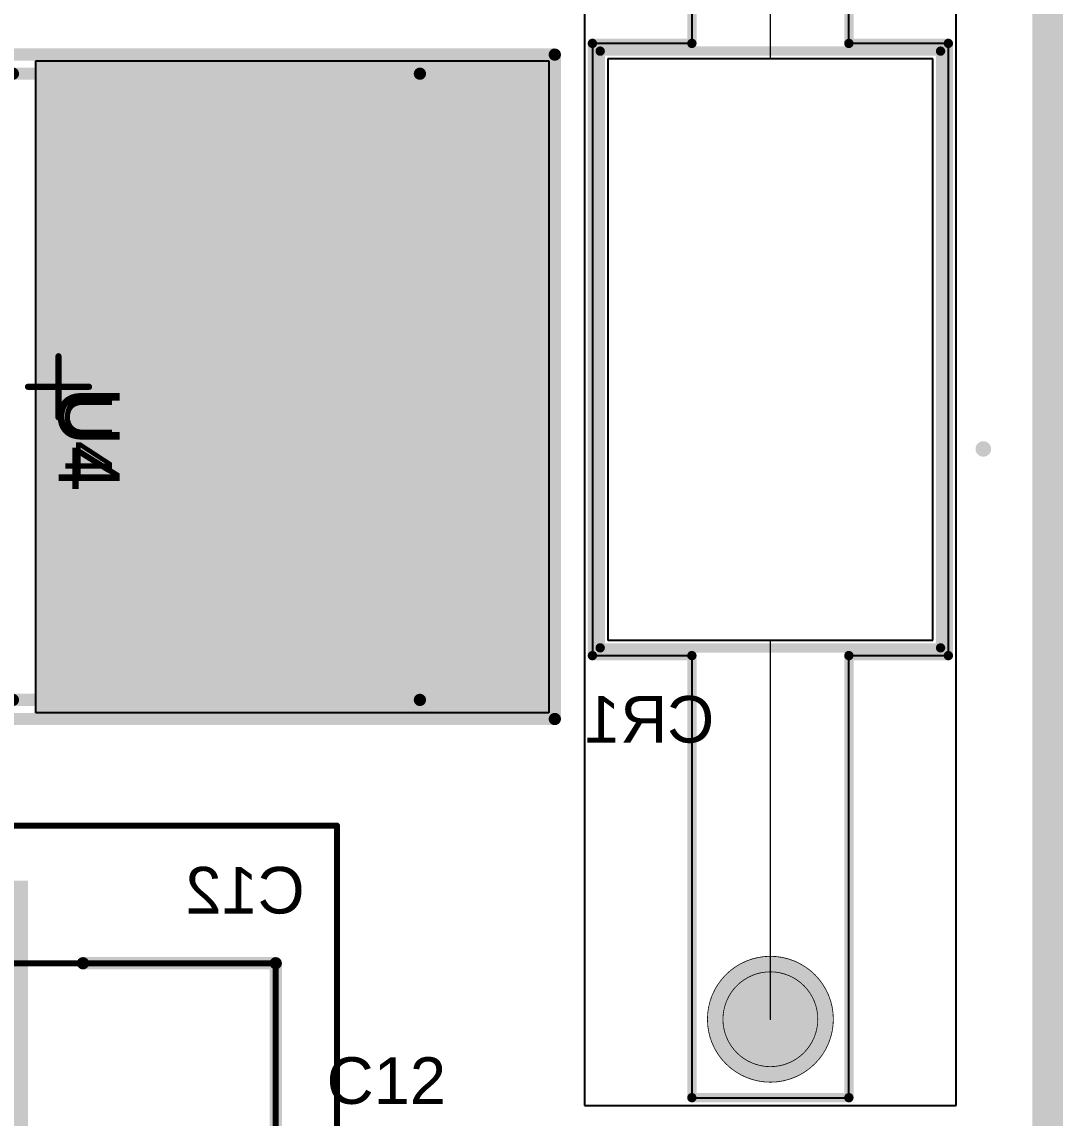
# Model space of a CAD drawing. Header units: millimetres. Extents: x 54 to 247, y 53 to 195.
# Drawn here: x 229.58 to 246.59, y 81.85 to 99.77 of the extents above; entities that cross this region are included whole.
import ezdxf

# ---------------------------------------------------------------- set-up
doc = ezdxf.new("R2010")
doc.units = ezdxf.units.MM
for name, color, linetype in [('BottomOverlay', 54, 'Continuous'), ('BottomPaste', 16, 'Continuous'), ('BottomSolder', 6, 'Continuous'), ('Mechanical1', 6, 'Continuous'), ('Mechanical10', 56, 'Continuous'), ('Mechanical11', 56, 'Continuous'), ('Mechanical12', 56, 'Continuous'), ('Mechanical13', 56, 'Continuous'), ('Mechanical14', 56, 'Continuous'), ('Mechanical15', 56, 'Continuous'), ('Mechanical4', 56, 'Continuous'), ('Mechanical5', 56, 'Continuous'), ('Mechanical6', 56, 'Continuous'), ('Mechanical8', 56, 'Continuous'), ('Mechanical9', 56, 'Continuous'), ('PadHoleLayer', 156, 'Continuous'), ('TopOverlay', 2, 'Continuous'), ('TopPaste', 8, 'Continuous'), ('TopSolder', 216, 'Continuous')]:
    doc.layers.add(name, color=color, linetype=linetype)
doc.styles.add('Arial', font='arial.ttf', dxfattribs={"height": 0.2})

# ---------------------------------------------------------------- blocks, each defined once
blk = doc.blocks.new('EEEFK1V331P_B_226')
at = {"layer": 'BottomPaste'}
for points in [[(1, 6.4), (1, 2.3), (-1, 2.3), (-1, 6.4)], [(1, -2.3), (1, -6.4), (-1, -6.4), (-1, -2.3)]]:
    blk.add_hatch(color=16, dxfattribs=at).paths.add_polyline_path(points)
at = {"layer": 'BottomSolder'}
for points in [[(1.102, 6.502), (1.102, 2.198), (-1.102, 2.198), (-1.102, 6.502)], [(1.102, -2.198), (1.102, -6.502), (-1.102, -6.502), (-1.102, -2.198)]]:
    blk.add_hatch(color=6, dxfattribs=at).paths.add_polyline_path(points)
at = {"layer": 'BottomOverlay', "const_width": 0.2}
for points in [[(0, 6.9, -1), (0, 7)], [(0, 6.9, -1), (0, 7)], [(0, 7, -1), (0, 6.9)]]:
    blk.add_lwpolyline(points, format="xyb", dxfattribs=at)
at = {"layer": 'BottomOverlay', "const_width": 0.1}
for points in [[(-0.05, 7, 1), (0.05, 7, 1)], [(-0.05, 7, 1), (0.05, 7, 1)], [(-0.05, 7, 1), (0.05, 7, 1)], [(-0.05, 6.9, 1), (0.05, 6.9, 1)], [(-0.05, 6.9, 1), (0.05, 6.9, 1)], [(-0.05, 6.9, 1), (0.05, 6.9, 1)], [(-2.625, 5.15, 1), (-2.525, 5.15, 1)], [(-2.625, 5.15, 1), (-2.525, 5.15, 1)], [(-2.05, 5.15, 1), (-1.95, 5.15, 1)], [(1.95, 5.15, 1), (2.05, 5.15, 1)], [(2.525, 5.15, 1), (2.625, 5.15, 1)], [(2.525, 5.15, 1), (2.625, 5.15, 1)], [(-5.2, 3.75, 1), (-5.1, 3.75, 1)], [(-5.2, 3.75, 1), (-5.1, 3.75, 1)], [(5.1, 3.75, 1), (5.2, 3.75, 1)], [(5.1, 3.75, 1), (5.2, 3.75, 1)], [(-5.2, -5.15, 1), (-5.1, -5.15, 1)], [(-5.2, -5.15, 1), (-5.1, -5.15, 1)], [(-2.05, -5.15, 1), (-1.95, -5.15, 1)], [(1.95, -5.15, 1), (2.05, -5.15, 1)], [(5.1, -5.15, 1), (5.2, -5.15, 1)], [(5.1, -5.15, 1), (5.2, -5.15, 1)]]:
    blk.add_lwpolyline(points, format="xyb", close=True, dxfattribs=at)
at = {"layer": 'BottomOverlay', "const_width": 0.2}
for points in [[(-2.575, 5.15), (-5.15, 3.75)], [(-2, 5.15), (-2.575, 5.15)], [(2.575, 5.15), (2, 5.15)], [(5.15, 3.75), (2.575, 5.15)], [(-5.15, 3.75), (-5.15, -5.15)], [(5.15, 3.75), (5.15, -5.15)], [(-2, -5.15), (-5.15, -5.15)], [(5.15, -5.15), (2, -5.15)]]:
    blk.add_lwpolyline(points, dxfattribs=at)
at = {"layer": 'Mechanical13', "const_width": 0.1}
for points in [[(-2.575, 5.15), (-5.15, 3.75)], [(2.575, 5.15), (-2.575, 5.15)], [(5.15, 3.75), (2.575, 5.15)], [(-5.15, 3.75), (-5.15, -5.15)], [(5.15, 3.75), (5.15, -5.15)], [(5.15, -5.15), (-5.15, -5.15)]]:
    blk.add_lwpolyline(points, dxfattribs=at)
at = {"layer": 'Mechanical13', "const_width": 0.05}
for points in [[(-2.6, 5.15, 1), (-2.55, 5.15, 1)], [(-2.6, 5.15, 1), (-2.55, 5.15, 1)], [(2.55, 5.15, 1), (2.6, 5.15, 1)], [(2.55, 5.15, 1), (2.6, 5.15, 1)], [(-5.175, 3.75, 1), (-5.125, 3.75, 1)], [(-5.175, 3.75, 1), (-5.125, 3.75, 1)], [(5.125, 3.75, 1), (5.175, 3.75, 1)], [(5.125, 3.75, 1), (5.175, 3.75, 1)], [(-5.175, -5.15, 1), (-5.125, -5.15, 1)], [(-5.175, -5.15, 1), (-5.125, -5.15, 1)], [(5.125, -5.15, 1), (5.175, -5.15, 1)], [(5.125, -5.15, 1), (5.175, -5.15, 1)]]:
    blk.add_lwpolyline(points, format="xyb", close=True, dxfattribs=at)
at = {"layer": 'Mechanical15', "const_width": 0.1}
for points in [[(6.15, 7.4), (-6.15, 7.4)], [(-6.15, 7.4), (-6.15, -7.4)], [(6.15, 7.4), (6.15, -7.4)], [(6.15, -7.4), (-6.15, -7.4)]]:
    blk.add_lwpolyline(points, dxfattribs=at)
at = {"layer": 'Mechanical15', "const_width": 0.05}
for points in [[(-6.175, 7.4, 1), (-6.125, 7.4, 1)], [(-6.175, 7.4, 1), (-6.125, 7.4, 1)], [(6.125, 7.4, 1), (6.175, 7.4, 1)], [(6.125, 7.4, 1), (6.175, 7.4, 1)], [(-6.175, -7.4, 1), (-6.125, -7.4, 1)], [(-6.175, -7.4, 1), (-6.125, -7.4, 1)], [(6.125, -7.4, 1), (6.175, -7.4, 1)], [(6.125, -7.4, 1), (6.175, -7.4, 1)]]:
    blk.add_lwpolyline(points, format="xyb", close=True, dxfattribs=at)
blk = doc.blocks.new('DO_201AD_STM_B_230')
at = {"layer": 'BottomSolder'}
h = blk.add_hatch(color=6, dxfattribs=at)
edge = h.paths.add_edge_path()
edge.add_arc((21.8948, 0), 1.0287, 0, 360)
at = {"layer": 'PadHoleLayer'}
h = blk.add_hatch(color=156, dxfattribs=at)
edge = h.paths.add_edge_path()
edge.add_arc((21.8948, 0), 0.7747, 0, 360)
at = {"layer": 'TopSolder'}
h = blk.add_hatch(color=216, dxfattribs=at)
edge = h.paths.add_edge_path()
edge.add_arc((21.8948, 0), 1.0287, 0, 360)
at = {"layer": 'BottomOverlay', "const_width": 0.1524}
for points in [[(15.8242, 2.7813), (6.0706, 2.7813)], [(6.0706, -2.7813), (6.0706, 2.7813)], [(15.8242, -2.7813), (15.8242, 2.7813)], [(15.8242, -2.7813), (6.0706, -2.7813)]]:
    blk.add_lwpolyline(points, dxfattribs=at)
at = {"layer": 'BottomOverlay', "const_width": 0.0762}
for points in [[(6.0325, 2.7813, 1), (6.1087, 2.7813, 1)], [(6.0325, 2.7813, 1), (6.1087, 2.7813, 1)], [(15.7861, 2.7813, 1), (15.8623, 2.7813, 1)], [(15.7861, 2.7813, 1), (15.8623, 2.7813, 1)], [(6.0325, -2.7813, 1), (6.1087, -2.7813, 1)], [(6.0325, -2.7813, 1), (6.1087, -2.7813, 1)], [(15.7861, -2.7813, 1), (15.8623, -2.7813, 1)], [(15.7861, -2.7813, 1), (15.8623, -2.7813, 1)]]:
    blk.add_lwpolyline(points, format="xyb", close=True, dxfattribs=at)
at = {"layer": 'Mechanical13', "const_width": 0.0254}
for points in [[(15.6972, 2.6543), (6.1976, 2.6543)], [(6.1976, -2.6543), (6.1976, 2.6543)], [(15.6972, -2.6543), (15.6972, 2.6543)], [(6.1976, 0), (0, 0)], [(21.8948, 0), (15.6972, 0)], [(15.6972, -2.6543), (6.1976, -2.6543)]]:
    blk.add_lwpolyline(points, dxfattribs=at)
at = {"layer": 'Mechanical13', "const_width": 0.0127}
for points in [[(6.19125, 2.6543, 1), (6.20395, 2.6543, 1)], [(6.19125, 2.6543, 1), (6.20395, 2.6543, 1)], [(15.69085, 2.6543, 1), (15.70355, 2.6543, 1)], [(15.69085, 2.6543, 1), (15.70355, 2.6543, 1)], [(6.19125, 0, 1), (6.20395, 0, 1)], [(15.69085, 0, 1), (15.70355, 0, 1)], [(21.88845, 0, 1), (21.90115, 0, 1)], [(6.19125, -2.6543, 1), (6.20395, -2.6543, 1)], [(6.19125, -2.6543, 1), (6.20395, -2.6543, 1)], [(15.69085, -2.6543, 1), (15.70355, -2.6543, 1)], [(15.69085, -2.6543, 1), (15.70355, -2.6543, 1)]]:
    blk.add_lwpolyline(points, format="xyb", close=True, dxfattribs=at)
at = {"layer": 'Mechanical15'}
for p, q in [((5.9436, 2.9083), (5.9436, 1.2827)), ((15.9512, 2.9083), (5.9436, 2.9083)), ((15.9512, 1.2827), (15.9512, 2.9083)), ((15.6972, 2.6543), (6.1976, 2.6543)), ((6.1976, 2.6543), (6.1976, -2.6543)), ((15.6972, -2.6543), (15.6972, 2.6543)), ((5.9436, 1.2827), (-1.2827, 1.2827)), ((23.1775, 1.2827), (15.9512, 1.2827)), ((23.1775, -1.2827), (23.1775, 1.2827)), ((-1.2827, -1.2827), (5.9436, -1.2827)), ((5.9436, -1.2827), (5.9436, -2.9083)), ((15.9512, -2.9083), (15.9512, -1.2827)), ((15.9512, -1.2827), (23.1775, -1.2827)), ((6.1976, -2.6543), (15.6972, -2.6543)), ((5.9436, -2.9083), (15.9512, -2.9083))]:
    blk.add_line(p, q, dxfattribs=at)
at = {"layer": 'Mechanical15', "const_width": 0.1524}
for points in [[(5.9436, 1.2827), (5.9436, 2.9083)], [(15.9512, 2.9083), (5.9436, 2.9083)], [(15.9512, 1.2827), (15.9512, 2.9083)], [(5.9436, 1.2827), (-1.2827, 1.2827)], [(23.1775, 1.2827), (15.9512, 1.2827)], [(23.1775, -1.2827), (23.1775, 1.2827)], [(5.9436, -1.2827), (-1.2827, -1.2827)], [(5.9436, -2.9083), (5.9436, -1.2827)], [(15.9512, -2.9083), (15.9512, -1.2827)], [(23.1775, -1.2827), (15.9512, -1.2827)], [(15.9512, -2.9083), (5.9436, -2.9083)]]:
    blk.add_lwpolyline(points, dxfattribs=at)
at = {"layer": 'Mechanical15', "const_width": 0.0762}
for points in [[(5.9055, 2.9083, 1), (5.9817, 2.9083, 1)], [(5.9055, 2.9083, 1), (5.9817, 2.9083, 1)], [(15.9131, 2.9083, 1), (15.9893, 2.9083, 1)], [(15.9131, 2.9083, 1), (15.9893, 2.9083, 1)], [(5.9055, 1.2827, 1), (5.9817, 1.2827, 1)], [(5.9055, 1.2827, 1), (5.9817, 1.2827, 1)], [(15.9131, 1.2827, 1), (15.9893, 1.2827, 1)], [(15.9131, 1.2827, 1), (15.9893, 1.2827, 1)], [(23.1394, 1.2827, 1), (23.2156, 1.2827, 1)], [(23.1394, 1.2827, 1), (23.2156, 1.2827, 1)], [(5.9055, -1.2827, 1), (5.9817, -1.2827, 1)], [(5.9055, -1.2827, 1), (5.9817, -1.2827, 1)], [(15.9131, -1.2827, 1), (15.9893, -1.2827, 1)], [(15.9131, -1.2827, 1), (15.9893, -1.2827, 1)], [(23.1394, -1.2827, 1), (23.2156, -1.2827, 1)], [(23.1394, -1.2827, 1), (23.2156, -1.2827, 1)], [(5.9055, -2.9083, 1), (5.9817, -2.9083, 1)], [(5.9055, -2.9083, 1), (5.9817, -2.9083, 1)], [(15.9131, -2.9083, 1), (15.9893, -2.9083, 1)], [(15.9131, -2.9083, 1), (15.9893, -2.9083, 1)]]:
    blk.add_lwpolyline(points, format="xyb", close=True, dxfattribs=at)
at = {"layer": 'Mechanical4'}
for p, q in [((23.3045, 3.0353), (-1.4097, 3.0353)), ((23.3045, -3.0353), (23.3045, 3.0353)), ((-1.4097, -3.0353), (23.3045, -3.0353))]:
    blk.add_line(p, q, dxfattribs=at)
blk = doc.blocks.new('ON_S_____________936A_02_MFG_240')
at = {"layer": 'TopPaste'}
for points in [[(-5.33, 8.01), (5.33, 8.01), (5.33, -0.37), (-5.33, -0.37)], [(-3.912, -4.96), (-2.896, -4.96), (-2.896, -8.01), (-3.912, -8.01)], [(-2.21, -4.96), (-1.194, -4.96), (-1.194, -8.01), (-2.21, -8.01)], [(-0.508, -4.96), (0.508, -4.96), (0.508, -8.01), (-0.508, -8.01)], [(1.194, -4.96), (2.21, -4.96), (2.21, -8.01), (1.194, -8.01)], [(2.896, -4.96), (3.912, -4.96), (3.912, -8.01), (2.896, -8.01)]]:
    blk.add_hatch(color=8, dxfattribs=at).paths.add_polyline_path(points)
at = {"layer": 'TopSolder'}
for points in [[(-5.33, 8.01), (5.33, 8.01), (5.33, -0.37), (-5.33, -0.37)], [(-3.912, -4.96), (-2.896, -4.96), (-2.896, -8.01), (-3.912, -8.01)], [(-2.21, -4.96), (-1.194, -4.96), (-1.194, -8.01), (-2.21, -8.01)], [(-0.508, -4.96), (0.508, -4.96), (0.508, -8.01), (-0.508, -8.01)], [(1.194, -4.96), (2.21, -4.96), (2.21, -8.01), (1.194, -8.01)], [(2.896, -4.96), (3.912, -4.96), (3.912, -8.01), (2.896, -8.01)]]:
    blk.add_hatch(color=216, dxfattribs=at).paths.add_polyline_path(points)
at = {"layer": 'Mechanical10', "const_width": 0.2}
for points in [[(5.43, 8.11), (-5.43, 8.11)], [(-5.43, -8.11), (-5.43, 8.11)], [(5.43, -8.11), (5.43, 8.11)], [(5.43, -8.11), (-5.43, -8.11)]]:
    blk.add_lwpolyline(points, dxfattribs=at)
at = {"layer": 'Mechanical10', "const_width": 0.1}
for points in [[(-5.48, 8.11, 1), (-5.38, 8.11, 1)], [(-5.48, 8.11, 1), (-5.38, 8.11, 1)], [(5.38, 8.11, 1), (5.48, 8.11, 1)], [(5.38, 8.11, 1), (5.48, 8.11, 1)], [(-5.48, -8.11, 1), (-5.38, -8.11, 1)], [(-5.48, -8.11, 1), (-5.38, -8.11, 1)], [(5.38, -8.11, 1), (5.48, -8.11, 1)], [(5.38, -8.11, 1), (5.48, -8.11, 1)]]:
    blk.add_lwpolyline(points, format="xyb", close=True, dxfattribs=at)
at = {"layer": 'Mechanical12', "const_width": 0.2}
for points in [[(5.118, 5.906), (-5.118, 5.906)], [(-5.118, -3.441), (-5.118, 5.906)], [(5.118, -3.441), (5.118, 5.906)], [(5.118, -3.441), (-5.118, -3.441)]]:
    blk.add_lwpolyline(points, dxfattribs=at)
at = {"layer": 'Mechanical12', "const_width": 0.1}
for points in [[(-5.168, 5.906, 1), (-5.068, 5.906, 1)], [(-5.168, 5.906, 1), (-5.068, 5.906, 1)], [(5.068, 5.906, 1), (5.168, 5.906, 1)], [(5.068, 5.906, 1), (5.168, 5.906, 1)], [(-5.168, -3.441, 1), (-5.068, -3.441, 1)], [(-5.168, -3.441, 1), (-5.068, -3.441, 1)], [(5.068, -3.441, 1), (5.168, -3.441, 1)], [(5.068, -3.441, 1), (5.168, -3.441, 1)]]:
    blk.add_lwpolyline(points, format="xyb", close=True, dxfattribs=at)
at = {"layer": 'Mechanical15'}
for points, const_width in [([(5.43, 8.11), (-5.43, 8.11)], 0.2), ([(-5.43, -8.11), (-5.43, 8.11)], 0.2), ([(5.43, -8.11), (5.43, 8.11)], 0.2), ([(0, -0.5), (0, 0.5)], 0.1), ([(0.5, 0), (-0.5, 0)], 0.1), ([(5.43, -8.11), (-5.43, -8.11)], 0.2)]:
    blk.add_lwpolyline(points, dxfattribs=dict(at, const_width=const_width))
for points, const_width in [([(-5.48, 8.11, 1), (-5.38, 8.11, 1)], 0.1), ([(-5.48, 8.11, 1), (-5.38, 8.11, 1)], 0.1), ([(5.38, 8.11, 1), (5.48, 8.11, 1)], 0.1), ([(5.38, 8.11, 1), (5.48, 8.11, 1)], 0.1), ([(-0.025, 0.5, 1), (0.025, 0.5, 1)], 0.05), ([(-0.525, 0, 1), (-0.475, 0, 1)], 0.05), ([(0.475, 0, 1), (0.525, 0, 1)], 0.05), ([(-0.025, -0.5, 1), (0.025, -0.5, 1)], 0.05), ([(-5.48, -8.11, 1), (-5.38, -8.11, 1)], 0.1), ([(-5.48, -8.11, 1), (-5.38, -8.11, 1)], 0.1), ([(5.38, -8.11, 1), (5.48, -8.11, 1)], 0.1), ([(5.38, -8.11, 1), (5.48, -8.11, 1)], 0.1)]:
    blk.add_lwpolyline(points, format="xyb", close=True, dxfattribs=dict(at, const_width=const_width))
at = {"layer": 'TopOverlay', "const_width": 0.2}
for points in [[(-5.118, -3.441), (-5.118, -0.745)], [(5.118, -3.441), (5.118, -0.745)], [(5.118, -3.441), (-5.118, -3.441)]]:
    blk.add_lwpolyline(points, dxfattribs=at)
at = {"layer": 'TopOverlay'}
for points, const_width in [([(-5.168, -0.745, 1), (-5.068, -0.745, 1)], 0.1), ([(5.068, -0.745, 1), (5.168, -0.745, 1)], 0.1), ([(-5.168, -3.441, 1), (-5.068, -3.441, 1)], 0.1), ([(-5.168, -3.441, 1), (-5.068, -3.441, 1)], 0.1), ([(5.068, -3.441, 1), (5.168, -3.441, 1)], 0.1), ([(5.068, -3.441, 1), (5.168, -3.441, 1)], 0.1), ([(-3.279, -8.6, 1), (-3.529, -8.6, 1)], 0.25), ([(-3.591, -8.6, 1), (-3.467, -8.6, 1)], 0.125), ([(-3.341, -8.6, 1), (-3.216, -8.6, 1)], 0.125)]:
    blk.add_lwpolyline(points, format="xyb", close=True, dxfattribs=dict(at, const_width=const_width))
at = {"layer": 'Mechanical10'}
blk.add_text('U4', height=1, dxfattribs=at).set_placement((0, 0))

msp = doc.modelspace()

# ---------------------------------------------------------------- hatches: boundary and pattern name
at = {"layer": 'Mechanical14'}
h = msp.add_hatch(color=56, dxfattribs=at)
edge = h.paths.add_edge_path()
edge.add_arc((239.027, 99.289), 0.0381, 0, 360)
h = msp.add_hatch(color=56, dxfattribs=at)
edge = h.paths.add_edge_path()
edge.add_arc((239.027, 99.289), 0.0381, 0, 360)
h = msp.add_hatch(color=56, dxfattribs=at)
edge = h.paths.add_edge_path()
edge.add_arc((244.589, 99.289), 0.0381, 0, 360)
h = msp.add_hatch(color=56, dxfattribs=at)
edge = h.paths.add_edge_path()
edge.add_arc((244.589, 99.289), 0.0381, 0, 360)
h = msp.add_hatch(color=56, dxfattribs=at)
edge = h.paths.add_edge_path()
edge.add_arc((239.027, 89.535), 0.0381, 0, 360)
h = msp.add_hatch(color=56, dxfattribs=at)
edge = h.paths.add_edge_path()
edge.add_arc((239.027, 89.535), 0.0381, 0, 360)
h = msp.add_hatch(color=56, dxfattribs=at)
edge = h.paths.add_edge_path()
edge.add_arc((244.589, 89.535), 0.0381, 0, 360)
h = msp.add_hatch(color=56, dxfattribs=at)
edge = h.paths.add_edge_path()
edge.add_arc((244.589, 89.535), 0.0381, 0, 360)
at = {"layer": 'Mechanical4'}
h = msp.add_hatch(color=56, dxfattribs=at)
edge = h.paths.add_edge_path()
edge.add_arc((238.9, 99.416), 0.0381, 0, 360)
h = msp.add_hatch(color=56, dxfattribs=at)
edge = h.paths.add_edge_path()
edge.add_arc((238.9, 99.416), 0.0381, 0, 360)
h = msp.add_hatch(color=56, dxfattribs=at)
edge = h.paths.add_edge_path()
edge.add_arc((240.525, 99.416), 0.0381, 0, 360)
h = msp.add_hatch(color=56, dxfattribs=at)
edge = h.paths.add_edge_path()
edge.add_arc((240.525, 99.416), 0.0381, 0, 360)
h = msp.add_hatch(color=56, dxfattribs=at)
edge = h.paths.add_edge_path()
edge.add_arc((243.091, 99.416), 0.0381, 0, 360)
h = msp.add_hatch(color=56, dxfattribs=at)
edge = h.paths.add_edge_path()
edge.add_arc((243.091, 99.416), 0.0381, 0, 360)
h = msp.add_hatch(color=56, dxfattribs=at)
edge = h.paths.add_edge_path()
edge.add_arc((244.716, 99.416), 0.0381, 0, 360)
h = msp.add_hatch(color=56, dxfattribs=at)
edge = h.paths.add_edge_path()
edge.add_arc((244.716, 99.416), 0.0381, 0, 360)
h = msp.add_hatch(color=56, dxfattribs=at)
edge = h.paths.add_edge_path()
edge.add_arc((238.285, 99.232), 0.05, 0, 360)
h = msp.add_hatch(color=56, dxfattribs=at)
edge = h.paths.add_edge_path()
edge.add_arc((238.285, 99.232), 0.05, 0, 360)
h = msp.add_hatch(color=56, dxfattribs=at)
edge = h.paths.add_edge_path()
edge.add_arc((238.285, 99.232), 0.05, 0, 360)
h = msp.add_hatch(color=56, dxfattribs=at)
edge = h.paths.add_edge_path()
edge.add_arc((238.285, 99.232), 0.05, 0, 360)
h = msp.add_hatch(color=56, dxfattribs=at)
edge = h.paths.add_edge_path()
edge.add_arc((238.9, 89.408), 0.0381, 0, 360)
h = msp.add_hatch(color=56, dxfattribs=at)
edge = h.paths.add_edge_path()
edge.add_arc((238.9, 89.408), 0.0381, 0, 360)
h = msp.add_hatch(color=56, dxfattribs=at)
edge = h.paths.add_edge_path()
edge.add_arc((240.525, 89.408), 0.0381, 0, 360)
h = msp.add_hatch(color=56, dxfattribs=at)
edge = h.paths.add_edge_path()
edge.add_arc((240.525, 89.408), 0.0381, 0, 360)
h = msp.add_hatch(color=56, dxfattribs=at)
edge = h.paths.add_edge_path()
edge.add_arc((243.091, 89.408), 0.0381, 0, 360)
h = msp.add_hatch(color=56, dxfattribs=at)
edge = h.paths.add_edge_path()
edge.add_arc((243.091, 89.408), 0.0381, 0, 360)
h = msp.add_hatch(color=56, dxfattribs=at)
edge = h.paths.add_edge_path()
edge.add_arc((244.716, 89.408), 0.0381, 0, 360)
h = msp.add_hatch(color=56, dxfattribs=at)
edge = h.paths.add_edge_path()
edge.add_arc((244.716, 89.408), 0.0381, 0, 360)
h = msp.add_hatch(color=56, dxfattribs=at)
edge = h.paths.add_edge_path()
edge.add_arc((238.285, 88.372), 0.05, 0, 360)
h = msp.add_hatch(color=56, dxfattribs=at)
edge = h.paths.add_edge_path()
edge.add_arc((238.285, 88.372), 0.05, 0, 360)
h = msp.add_hatch(color=56, dxfattribs=at)
edge = h.paths.add_edge_path()
edge.add_arc((238.285, 88.372), 0.05, 0, 360)
h = msp.add_hatch(color=56, dxfattribs=at)
edge = h.paths.add_edge_path()
edge.add_arc((238.285, 88.372), 0.05, 0, 360)
h = msp.add_hatch(color=56, dxfattribs=at)
edge = h.paths.add_edge_path()
edge.add_arc((240.525, 82.182), 0.0381, 0, 360)
h = msp.add_hatch(color=56, dxfattribs=at)
edge = h.paths.add_edge_path()
edge.add_arc((240.525, 82.182), 0.0381, 0, 360)
h = msp.add_hatch(color=56, dxfattribs=at)
edge = h.paths.add_edge_path()
edge.add_arc((243.091, 82.182), 0.0381, 0, 360)
h = msp.add_hatch(color=56, dxfattribs=at)
edge = h.paths.add_edge_path()
edge.add_arc((243.091, 82.182), 0.0381, 0, 360)
at = {"layer": 'Mechanical5'}
h = msp.add_hatch(color=56, dxfattribs=at)
edge = h.paths.add_edge_path()
edge.add_arc((239.154, 99.162), 0.00635, 0, 360)
h = msp.add_hatch(color=56, dxfattribs=at)
edge = h.paths.add_edge_path()
edge.add_arc((239.154, 99.162), 0.00635, 0, 360)
h = msp.add_hatch(color=56, dxfattribs=at)
edge = h.paths.add_edge_path()
edge.add_arc((241.808, 99.162), 0.00635, 0, 360)
h = msp.add_hatch(color=56, dxfattribs=at)
edge = h.paths.add_edge_path()
edge.add_arc((244.462, 99.162), 0.00635, 0, 360)
h = msp.add_hatch(color=56, dxfattribs=at)
edge = h.paths.add_edge_path()
edge.add_arc((244.462, 99.162), 0.00635, 0, 360)
h = msp.add_hatch(color=56, dxfattribs=at)
edge = h.paths.add_edge_path()
edge.add_arc((239.154, 89.662), 0.00635, 0, 360)
h = msp.add_hatch(color=56, dxfattribs=at)
edge = h.paths.add_edge_path()
edge.add_arc((239.154, 89.662), 0.00635, 0, 360)
h = msp.add_hatch(color=56, dxfattribs=at)
edge = h.paths.add_edge_path()
edge.add_arc((241.808, 89.662), 0.00635, 0, 360)
h = msp.add_hatch(color=56, dxfattribs=at)
edge = h.paths.add_edge_path()
edge.add_arc((244.462, 89.662), 0.00635, 0, 360)
h = msp.add_hatch(color=56, dxfattribs=at)
edge = h.paths.add_edge_path()
edge.add_arc((244.462, 89.662), 0.00635, 0, 360)
h = msp.add_hatch(color=56, dxfattribs=at)
edge = h.paths.add_edge_path()
edge.add_arc((241.808, 83.464), 0.00635, 0, 360)
at = {"layer": 'Mechanical6'}
h = msp.add_hatch(color=56, dxfattribs=at)
edge = h.paths.add_edge_path()
edge.add_arc((245.288, 92.786), 0.127, 0, 360)
at = {"layer": 'Mechanical8'}
h = msp.add_hatch(color=56, dxfattribs=at)
edge = h.paths.add_edge_path()
edge.add_arc((236.081, 98.92), 0.05, 0, 360)
h = msp.add_hatch(color=56, dxfattribs=at)
edge = h.paths.add_edge_path()
edge.add_arc((236.081, 98.92), 0.05, 0, 360)
h = msp.add_hatch(color=56, dxfattribs=at)
edge = h.paths.add_edge_path()
edge.add_arc((236.081, 88.684), 0.05, 0, 360)
h = msp.add_hatch(color=56, dxfattribs=at)
edge = h.paths.add_edge_path()
edge.add_arc((236.081, 88.684), 0.05, 0, 360)
at = {"layer": 'PadHoleLayer'}
h = msp.add_hatch(color=156, dxfattribs=at)
edge = h.paths.add_edge_path()
edge.add_arc((238.9, 99.416), 0.0381, 0, 360)
h = msp.add_hatch(color=156, dxfattribs=at)
edge = h.paths.add_edge_path()
edge.add_arc((238.9, 99.416), 0.0381, 0, 360)
h = msp.add_hatch(color=156, dxfattribs=at)
edge = h.paths.add_edge_path()
edge.add_arc((240.525, 99.416), 0.0381, 0, 360)
h = msp.add_hatch(color=156, dxfattribs=at)
edge = h.paths.add_edge_path()
edge.add_arc((240.525, 99.416), 0.0381, 0, 360)
h = msp.add_hatch(color=156, dxfattribs=at)
edge = h.paths.add_edge_path()
edge.add_arc((243.091, 99.416), 0.0381, 0, 360)
h = msp.add_hatch(color=156, dxfattribs=at)
edge = h.paths.add_edge_path()
edge.add_arc((243.091, 99.416), 0.0381, 0, 360)
h = msp.add_hatch(color=156, dxfattribs=at)
edge = h.paths.add_edge_path()
edge.add_arc((244.716, 99.416), 0.0381, 0, 360)
h = msp.add_hatch(color=156, dxfattribs=at)
edge = h.paths.add_edge_path()
edge.add_arc((244.716, 99.416), 0.0381, 0, 360)
h = msp.add_hatch(color=156, dxfattribs=at)
edge = h.paths.add_edge_path()
edge.add_arc((238.285, 99.232), 0.05, 0, 360)
h = msp.add_hatch(color=156, dxfattribs=at)
edge = h.paths.add_edge_path()
edge.add_arc((238.285, 99.232), 0.05, 0, 360)
h = msp.add_hatch(color=156, dxfattribs=at)
edge = h.paths.add_edge_path()
edge.add_arc((238.285, 99.232), 0.05, 0, 360)
h = msp.add_hatch(color=156, dxfattribs=at)
edge = h.paths.add_edge_path()
edge.add_arc((238.285, 99.232), 0.05, 0, 360)
h = msp.add_hatch(color=156, dxfattribs=at)
edge = h.paths.add_edge_path()
edge.add_arc((239.027, 99.289), 0.0381, 0, 360)
h = msp.add_hatch(color=156, dxfattribs=at)
edge = h.paths.add_edge_path()
edge.add_arc((239.027, 99.289), 0.0381, 0, 360)
h = msp.add_hatch(color=156, dxfattribs=at)
edge = h.paths.add_edge_path()
edge.add_arc((244.589, 99.289), 0.0381, 0, 360)
h = msp.add_hatch(color=156, dxfattribs=at)
edge = h.paths.add_edge_path()
edge.add_arc((244.589, 99.289), 0.0381, 0, 360)
h = msp.add_hatch(color=156, dxfattribs=at)
edge = h.paths.add_edge_path()
edge.add_arc((239.154, 99.162), 0.00635, 0, 360)
h = msp.add_hatch(color=156, dxfattribs=at)
edge = h.paths.add_edge_path()
edge.add_arc((239.154, 99.162), 0.00635, 0, 360)
h = msp.add_hatch(color=156, dxfattribs=at)
edge = h.paths.add_edge_path()
edge.add_arc((241.808, 99.162), 0.00635, 0, 360)
h = msp.add_hatch(color=156, dxfattribs=at)
edge = h.paths.add_edge_path()
edge.add_arc((244.462, 99.162), 0.00635, 0, 360)
h = msp.add_hatch(color=156, dxfattribs=at)
edge = h.paths.add_edge_path()
edge.add_arc((244.462, 99.162), 0.00635, 0, 360)
h = msp.add_hatch(color=156, dxfattribs=at)
edge = h.paths.add_edge_path()
edge.add_arc((236.081, 98.92), 0.05, 0, 360)
h = msp.add_hatch(color=156, dxfattribs=at)
edge = h.paths.add_edge_path()
edge.add_arc((236.081, 98.92), 0.05, 0, 360)
h = msp.add_hatch(color=156, dxfattribs=at)
edge = h.paths.add_edge_path()
edge.add_arc((245.288, 92.786), 0.127, 0, 360)
h = msp.add_hatch(color=156, dxfattribs=at)
edge = h.paths.add_edge_path()
edge.add_arc((239.154, 89.662), 0.00635, 0, 360)
h = msp.add_hatch(color=156, dxfattribs=at)
edge = h.paths.add_edge_path()
edge.add_arc((239.154, 89.662), 0.00635, 0, 360)
h = msp.add_hatch(color=156, dxfattribs=at)
edge = h.paths.add_edge_path()
edge.add_arc((241.808, 89.662), 0.00635, 0, 360)
h = msp.add_hatch(color=156, dxfattribs=at)
edge = h.paths.add_edge_path()
edge.add_arc((244.462, 89.662), 0.00635, 0, 360)
h = msp.add_hatch(color=156, dxfattribs=at)
edge = h.paths.add_edge_path()
edge.add_arc((244.462, 89.662), 0.00635, 0, 360)
h = msp.add_hatch(color=156, dxfattribs=at)
edge = h.paths.add_edge_path()
edge.add_arc((238.9, 89.408), 0.0381, 0, 360)
h = msp.add_hatch(color=156, dxfattribs=at)
edge = h.paths.add_edge_path()
edge.add_arc((238.9, 89.408), 0.0381, 0, 360)
h = msp.add_hatch(color=156, dxfattribs=at)
edge = h.paths.add_edge_path()
edge.add_arc((239.027, 89.535), 0.0381, 0, 360)
h = msp.add_hatch(color=156, dxfattribs=at)
edge = h.paths.add_edge_path()
edge.add_arc((239.027, 89.535), 0.0381, 0, 360)
h = msp.add_hatch(color=156, dxfattribs=at)
edge = h.paths.add_edge_path()
edge.add_arc((240.525, 89.408), 0.0381, 0, 360)
h = msp.add_hatch(color=156, dxfattribs=at)
edge = h.paths.add_edge_path()
edge.add_arc((240.525, 89.408), 0.0381, 0, 360)
h = msp.add_hatch(color=156, dxfattribs=at)
edge = h.paths.add_edge_path()
edge.add_arc((243.091, 89.408), 0.0381, 0, 360)
h = msp.add_hatch(color=156, dxfattribs=at)
edge = h.paths.add_edge_path()
edge.add_arc((243.091, 89.408), 0.0381, 0, 360)
h = msp.add_hatch(color=156, dxfattribs=at)
edge = h.paths.add_edge_path()
edge.add_arc((244.589, 89.535), 0.0381, 0, 360)
h = msp.add_hatch(color=156, dxfattribs=at)
edge = h.paths.add_edge_path()
edge.add_arc((244.589, 89.535), 0.0381, 0, 360)
h = msp.add_hatch(color=156, dxfattribs=at)
edge = h.paths.add_edge_path()
edge.add_arc((244.716, 89.408), 0.0381, 0, 360)
h = msp.add_hatch(color=156, dxfattribs=at)
edge = h.paths.add_edge_path()
edge.add_arc((244.716, 89.408), 0.0381, 0, 360)
h = msp.add_hatch(color=156, dxfattribs=at)
edge = h.paths.add_edge_path()
edge.add_arc((236.081, 88.684), 0.05, 0, 360)
h = msp.add_hatch(color=156, dxfattribs=at)
edge = h.paths.add_edge_path()
edge.add_arc((236.081, 88.684), 0.05, 0, 360)
h = msp.add_hatch(color=156, dxfattribs=at)
edge = h.paths.add_edge_path()
edge.add_arc((238.285, 88.372), 0.05, 0, 360)
h = msp.add_hatch(color=156, dxfattribs=at)
edge = h.paths.add_edge_path()
edge.add_arc((238.285, 88.372), 0.05, 0, 360)
h = msp.add_hatch(color=156, dxfattribs=at)
edge = h.paths.add_edge_path()
edge.add_arc((238.285, 88.372), 0.05, 0, 360)
h = msp.add_hatch(color=156, dxfattribs=at)
edge = h.paths.add_edge_path()
edge.add_arc((238.285, 88.372), 0.05, 0, 360)
h = msp.add_hatch(color=156, dxfattribs=at)
edge = h.paths.add_edge_path()
edge.add_arc((241.808, 83.464), 0.00635, 0, 360)
h = msp.add_hatch(color=156, dxfattribs=at)
edge = h.paths.add_edge_path()
edge.add_arc((240.525, 82.182), 0.0381, 0, 360)
h = msp.add_hatch(color=156, dxfattribs=at)
edge = h.paths.add_edge_path()
edge.add_arc((240.525, 82.182), 0.0381, 0, 360)
h = msp.add_hatch(color=156, dxfattribs=at)
edge = h.paths.add_edge_path()
edge.add_arc((243.091, 82.182), 0.0381, 0, 360)
h = msp.add_hatch(color=156, dxfattribs=at)
edge = h.paths.add_edge_path()
edge.add_arc((243.091, 82.182), 0.0381, 0, 360)

# ---------------------------------------------------------------- linework, layer by layer
at = {"layer": 'Mechanical1', "const_width": 0.5}
msp.add_lwpolyline([(246.341, 53.061), (246.341, 177.775)], dxfattribs=at)
at = {"layer": 'Mechanical10'}
for p, q in [((229.805, 88.472), (229.805, 99.132)), ((229.805, 99.132), (238.185, 99.132)), ((238.185, 99.132), (238.185, 88.472)), ((238.185, 88.472), (229.805, 88.472))]:
    msp.add_line(p, q, dxfattribs=at)
for points, const_width in [([(242.837, 83.464, 1), (240.779, 83.464, 1)], 0.0127), ([(240.776, 83.464, 1), (240.782, 83.464, 1)], 0.00635), ([(242.834, 83.464, 1), (242.84, 83.464, 1)], 0.00635)]:
    msp.add_lwpolyline(points, format="xyb", close=True, dxfattribs=dict(at, const_width=const_width))
at = {"layer": 'Mechanical11'}
for points, const_width in [([(242.837, 83.464, 1), (240.779, 83.464, 1)], 0.0127), ([(240.776, 83.464, 1), (240.782, 83.464, 1)], 0.00635), ([(242.834, 83.464, 1), (242.84, 83.464, 1)], 0.00635)]:
    msp.add_lwpolyline(points, format="xyb", close=True, dxfattribs=dict(at, const_width=const_width))
at = {"layer": 'Mechanical12'}
for points, const_width in [([(242.583, 83.464, 1), (241.033, 83.464, 1)], 0.0127), ([(241.03, 83.464, 1), (241.036, 83.464, 1)], 0.00635), ([(242.58, 83.464, 1), (242.586, 83.464, 1)], 0.00635)]:
    msp.add_lwpolyline(points, format="xyb", close=True, dxfattribs=dict(at, const_width=const_width))
at = {"layer": 'Mechanical14', "const_width": 0.152}
for points in [[(239.027, 89.535), (239.027, 99.289)], [(239.027, 99.289), (244.589, 99.289)], [(244.589, 89.535), (244.589, 99.289)], [(239.027, 89.535), (244.589, 89.535)]]:
    msp.add_lwpolyline(points, dxfattribs=at)
at = {"layer": 'Mechanical14', "const_width": 0.0762}
for points in [[(238.989, 99.289, 1), (239.065, 99.289, 1)], [(238.989, 99.289, 1), (239.065, 99.289, 1)], [(244.551, 99.289, 1), (244.627, 99.289, 1)], [(244.551, 99.289, 1), (244.627, 99.289, 1)], [(238.989, 89.535, 1), (239.065, 89.535, 1)], [(238.989, 89.535, 1), (239.065, 89.535, 1)], [(244.551, 89.535, 1), (244.627, 89.535, 1)], [(244.551, 89.535, 1), (244.627, 89.535, 1)]]:
    msp.add_lwpolyline(points, format="xyb", close=True, dxfattribs=at)
at = {"layer": 'Mechanical4'}
for points, const_width in [([(240.525, 99.416), (240.525, 106.642)], 0.152), ([(240.525, 99.416), (240.525, 106.642)], 0.0127), ([(243.091, 99.416), (243.091, 106.642)], 0.152), ([(243.091, 99.416), (243.091, 106.642)], 0.0127), ([(238.9, 99.416), (240.525, 99.416)], 0.152), ([(238.9, 89.408), (238.9, 99.416)], 0.152), ([(243.091, 99.416), (244.716, 99.416)], 0.152), ([(244.716, 89.408), (244.716, 99.416)], 0.152), ([(222.065, 99.232), (238.285, 99.232)], 0.2), ([(222.065, 99.232), (238.285, 99.232)], 0.2), ([(238.285, 88.372), (238.285, 99.232)], 0.2), ([(238.285, 88.372), (238.285, 99.232)], 0.2), ([(238.9, 89.408), (238.9, 99.416)], 0.0127), ([(238.9, 99.416), (240.525, 99.416)], 0.0127), ([(243.091, 99.416), (244.716, 99.416)], 0.0127), ([(244.716, 89.408), (244.716, 99.416)], 0.0127), ([(239.154, 89.662), (239.154, 99.162)], 0.0127), ([(239.154, 99.162), (244.462, 99.162)], 0.0127), ([(244.462, 89.662), (244.462, 99.162)], 0.0127), ([(230.175, 93.302), (230.175, 94.302)], 0.1), ([(229.675, 93.802), (230.675, 93.802)], 0.1), ([(239.154, 89.662), (244.462, 89.662)], 0.0127), ([(238.9, 89.408), (240.525, 89.408)], 0.152), ([(238.9, 89.408), (240.525, 89.408)], 0.0127), ([(240.525, 82.182), (240.525, 89.408)], 0.152), ([(240.525, 82.182), (240.525, 89.408)], 0.0127), ([(243.091, 89.408), (244.716, 89.408)], 0.152), ([(243.091, 82.182), (243.091, 89.408)], 0.152), ([(243.091, 89.408), (244.716, 89.408)], 0.0127), ([(243.091, 82.182), (243.091, 89.408)], 0.0127), ([(222.065, 88.372), (238.285, 88.372)], 0.2), ([(222.065, 88.372), (238.285, 88.372)], 0.2), ([(240.525, 82.182), (243.091, 82.182)], 0.152), ([(240.525, 82.182), (243.091, 82.182)], 0.0127)]:
    msp.add_lwpolyline(points, dxfattribs=dict(at, const_width=const_width))
for points, const_width in [([(238.862, 99.416, 1), (238.938, 99.416, 1)], 0.0762), ([(238.862, 99.416, 1), (238.938, 99.416, 1)], 0.0762), ([(240.487, 99.416, 1), (240.563, 99.416, 1)], 0.0762), ([(240.487, 99.416, 1), (240.563, 99.416, 1)], 0.0762), ([(243.053, 99.416, 1), (243.129, 99.416, 1)], 0.0762), ([(243.053, 99.416, 1), (243.129, 99.416, 1)], 0.0762), ([(244.678, 99.416, 1), (244.754, 99.416, 1)], 0.0762), ([(244.678, 99.416, 1), (244.754, 99.416, 1)], 0.0762), ([(238.235, 99.232, 1), (238.335, 99.232, 1)], 0.1), ([(238.235, 99.232, 1), (238.335, 99.232, 1)], 0.1), ([(238.235, 99.232, 1), (238.335, 99.232, 1)], 0.1), ([(238.235, 99.232, 1), (238.335, 99.232, 1)], 0.1), ([(238.897, 99.416, 1), (238.903, 99.416, 1)], 0.00635), ([(238.897, 99.416, 1), (238.903, 99.416, 1)], 0.00635), ([(240.522, 99.416, 1), (240.528, 99.416, 1)], 0.00635), ([(240.522, 99.416, 1), (240.528, 99.416, 1)], 0.00635), ([(243.088, 99.416, 1), (243.094, 99.416, 1)], 0.00635), ([(243.088, 99.416, 1), (243.094, 99.416, 1)], 0.00635), ([(244.713, 99.416, 1), (244.719, 99.416, 1)], 0.00635), ([(244.713, 99.416, 1), (244.719, 99.416, 1)], 0.00635), ([(239.151, 99.162, 1), (239.157, 99.162, 1)], 0.00635), ([(239.151, 99.162, 1), (239.157, 99.162, 1)], 0.00635), ([(244.459, 99.162, 1), (244.465, 99.162, 1)], 0.00635), ([(244.459, 99.162, 1), (244.465, 99.162, 1)], 0.00635), ([(230.15, 94.302, 1), (230.2, 94.302, 1)], 0.05), ([(230.162, 94.327, 1), (230.187, 94.327, 1)], 0.025), ([(230.162, 94.327, 1), (230.187, 94.327, 1)], 0.025), ([(230.162, 94.277, 1), (230.187, 94.277, 1)], 0.025), ([(230.162, 94.277, 1), (230.187, 94.277, 1)], 0.025), ([(229.65, 93.802, 1), (229.7, 93.802, 1)], 0.05), ([(229.662, 93.827, 1), (229.687, 93.827, 1)], 0.025), ([(229.662, 93.827, 1), (229.687, 93.827, 1)], 0.025), ([(229.662, 93.777, 1), (229.687, 93.777, 1)], 0.025), ([(229.662, 93.777, 1), (229.687, 93.777, 1)], 0.025), ([(230.65, 93.802, 1), (230.7, 93.802, 1)], 0.05), ([(230.662, 93.827, 1), (230.687, 93.827, 1)], 0.025), ([(230.662, 93.827, 1), (230.687, 93.827, 1)], 0.025), ([(230.662, 93.777, 1), (230.687, 93.777, 1)], 0.025), ([(230.662, 93.777, 1), (230.687, 93.777, 1)], 0.025), ([(230.15, 93.302, 1), (230.2, 93.302, 1)], 0.05), ([(230.162, 93.327, 1), (230.187, 93.327, 1)], 0.025), ([(230.162, 93.327, 1), (230.187, 93.327, 1)], 0.025), ([(230.162, 93.277, 1), (230.187, 93.277, 1)], 0.025), ([(230.162, 93.277, 1), (230.187, 93.277, 1)], 0.025), ([(239.151, 89.662, 1), (239.157, 89.662, 1)], 0.00635), ([(239.151, 89.662, 1), (239.157, 89.662, 1)], 0.00635), ([(244.459, 89.662, 1), (244.465, 89.662, 1)], 0.00635), ([(244.459, 89.662, 1), (244.465, 89.662, 1)], 0.00635), ([(238.862, 89.408, 1), (238.938, 89.408, 1)], 0.0762), ([(238.862, 89.408, 1), (238.938, 89.408, 1)], 0.0762), ([(238.897, 89.408, 1), (238.903, 89.408, 1)], 0.00635), ([(238.897, 89.408, 1), (238.903, 89.408, 1)], 0.00635), ([(240.487, 89.408, 1), (240.563, 89.408, 1)], 0.0762), ([(240.487, 89.408, 1), (240.563, 89.408, 1)], 0.0762), ([(240.522, 89.408, 1), (240.528, 89.408, 1)], 0.00635), ([(240.522, 89.408, 1), (240.528, 89.408, 1)], 0.00635), ([(243.053, 89.408, 1), (243.129, 89.408, 1)], 0.0762), ([(243.053, 89.408, 1), (243.129, 89.408, 1)], 0.0762), ([(243.088, 89.408, 1), (243.094, 89.408, 1)], 0.00635), ([(243.088, 89.408, 1), (243.094, 89.408, 1)], 0.00635), ([(244.678, 89.408, 1), (244.754, 89.408, 1)], 0.0762), ([(244.678, 89.408, 1), (244.754, 89.408, 1)], 0.0762), ([(244.713, 89.408, 1), (244.719, 89.408, 1)], 0.00635), ([(244.713, 89.408, 1), (244.719, 89.408, 1)], 0.00635), ([(238.235, 88.372, 1), (238.335, 88.372, 1)], 0.1), ([(238.235, 88.372, 1), (238.335, 88.372, 1)], 0.1), ([(238.235, 88.372, 1), (238.335, 88.372, 1)], 0.1), ([(238.235, 88.372, 1), (238.335, 88.372, 1)], 0.1), ([(240.487, 82.182, 1), (240.563, 82.182, 1)], 0.0762), ([(240.487, 82.182, 1), (240.563, 82.182, 1)], 0.0762), ([(243.053, 82.182, 1), (243.129, 82.182, 1)], 0.0762), ([(243.053, 82.182, 1), (243.129, 82.182, 1)], 0.0762), ([(240.522, 82.182, 1), (240.528, 82.182, 1)], 0.00635), ([(240.522, 82.182, 1), (240.528, 82.182, 1)], 0.00635), ([(243.088, 82.182, 1), (243.094, 82.182, 1)], 0.00635), ([(243.088, 82.182, 1), (243.094, 82.182, 1)], 0.00635)]:
    msp.add_lwpolyline(points, format="xyb", close=True, dxfattribs=dict(at, const_width=const_width))
at = {"layer": 'Mechanical4', "const_width": 0.05}
for points in [[(230.175, 94.277, -1), (230.175, 94.327)], [(230.175, 94.327, -1), (230.175, 94.277)], [(229.675, 93.777, -1), (229.675, 93.827)], [(229.675, 93.827, -1), (229.675, 93.777)], [(230.675, 93.777, -1), (230.675, 93.827)], [(230.675, 93.827, -1), (230.675, 93.777)], [(230.175, 93.277, -1), (230.175, 93.327)], [(230.175, 93.327, -1), (230.175, 93.277)]]:
    msp.add_lwpolyline(points, format="xyb", dxfattribs=at)
at = {"layer": 'Mechanical5', "const_width": 0.0254}
for points in [[(241.808, 99.162), (241.808, 105.359)], [(239.154, 89.662), (239.154, 99.162)], [(239.154, 99.162), (244.462, 99.162)], [(244.462, 89.662), (244.462, 99.162)], [(239.154, 89.662), (244.462, 89.662)], [(241.808, 83.464), (241.808, 89.662)]]:
    msp.add_lwpolyline(points, dxfattribs=at)
at = {"layer": 'Mechanical5', "const_width": 0.0127}
for points in [[(239.147, 99.162, 1), (239.16, 99.162, 1)], [(239.147, 99.162, 1), (239.16, 99.162, 1)], [(241.802, 99.162, 1), (241.814, 99.162, 1)], [(244.456, 99.162, 1), (244.469, 99.162, 1)], [(244.456, 99.162, 1), (244.469, 99.162, 1)], [(239.147, 89.662, 1), (239.16, 89.662, 1)], [(239.147, 89.662, 1), (239.16, 89.662, 1)], [(241.802, 89.662, 1), (241.814, 89.662, 1)], [(244.456, 89.662, 1), (244.469, 89.662, 1)], [(244.456, 89.662, 1), (244.469, 89.662, 1)], [(241.802, 83.464, 1), (241.814, 83.464, 1)]]:
    msp.add_lwpolyline(points, format="xyb", close=True, dxfattribs=at)
at = {"layer": 'Mechanical8'}
for p, q in [((229.805, 88.472), (229.805, 99.132)), ((229.805, 99.132), (238.185, 99.132)), ((238.185, 99.132), (238.185, 88.472)), ((238.185, 88.472), (229.805, 88.472))]:
    msp.add_line(p, q, dxfattribs=at)
at = {"layer": 'Mechanical8', "const_width": 0.2}
for points in [[(226.734, 98.92), (236.081, 98.92)], [(236.081, 88.684), (236.081, 98.92)], [(226.734, 88.684), (236.081, 88.684)]]:
    msp.add_lwpolyline(points, dxfattribs=at)
at = {"layer": 'Mechanical8', "const_width": 0.1}
for points in [[(236.031, 98.92, 1), (236.131, 98.92, 1)], [(236.031, 98.92, 1), (236.131, 98.92, 1)], [(236.031, 88.684, 1), (236.131, 88.684, 1)], [(236.031, 88.684, 1), (236.131, 88.684, 1)]]:
    msp.add_lwpolyline(points, format="xyb", close=True, dxfattribs=at)
at = {"layer": 'Mechanical9', "const_width": 0.0127}
for points in [[(238.773, 82.055), (238.773, 106.769)], [(244.843, 82.055), (244.843, 106.769)], [(238.773, 82.055), (244.843, 82.055)]]:
    msp.add_lwpolyline(points, dxfattribs=at)
at = {"layer": 'Mechanical9', "const_width": 0.00635}
for points in [[(238.77, 82.055, 1), (238.776, 82.055, 1)], [(238.77, 82.055, 1), (238.776, 82.055, 1)], [(244.84, 82.055, 1), (244.846, 82.055, 1)], [(244.84, 82.055, 1), (244.846, 82.055, 1)]]:
    msp.add_lwpolyline(points, format="xyb", close=True, dxfattribs=at)

# ---------------------------------------------------------------- block references
for name, p, rotation in [('DO_201AD_STM_B_230', (241.808, 105.359), 270), ('ON_S_____________936A_02_MFG_240', (230.175, 93.802), 270), ('EEEFK1V331P_B_226', (228.575, 79.229), 180)]:
    msp.add_blockref(name, p, dxfattribs=dict(rotation=rotation))

# ---------------------------------------------------------------- texts
at = {"layer": 'BottomOverlay', "style": 'Arial', "text_generation_flag": 2}
for s, p in [('CR1', (240.893, 87.986)), ('C12', (234.2, 85.192))]:
    msp.add_text(s, height=0.762, dxfattribs=at).set_placement(p)
at = {"layer": 'Mechanical14', "style": 'Arial'}
msp.add_text('C12', height=0.762, dxfattribs=at).set_placement((234.556, 82.08))
at = {"layer": 'Mechanical4', "style": 'Arial'}
msp.add_text('U4', height=0.762, rotation=270, dxfattribs=at).set_placement((230.289, 93.688))

doc.saveas('drawing.dxf')
